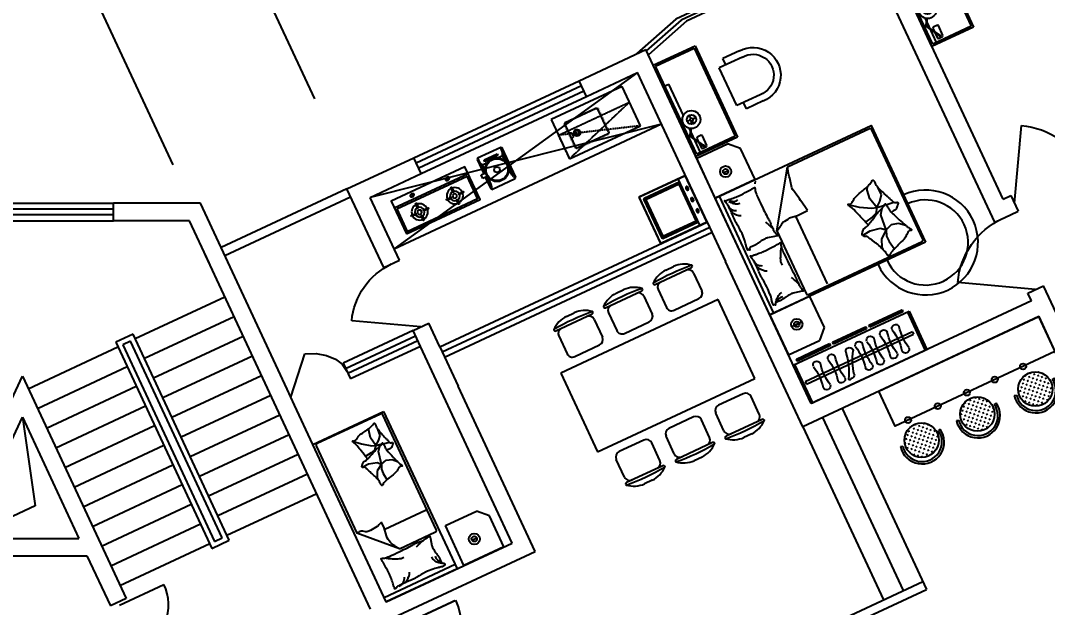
# Model space of a CAD drawing. Header units: millimetres. Extents: x 751 to 49128, y 379 to 40024.
# Drawn here: x 24918 to 36748, y 25339 to 32099 of the extents above; entities that cross this region are included whole.
import ezdxf
from ezdxf.enums import TextEntityAlignment as Align

# ---------------------------------------------------------------- set-up
doc = ezdxf.new("R2010")
doc.units = ezdxf.units.MM
doc.linetypes.add('DASHED', pattern=[0.75, 0.5, -0.25])
doc.linetypes.add('HIDDEN', pattern=[7.5, 5, -2.5])
for name, color, linetype in [('AXIS', 3, 'Continuous'), ('LAYER1', 5, 'Continuous'), ('PUB_TEXT', 7, 'Continuous'), ('PUB_WINDW', 7, 'Continuous'), ('STAIR', 2, 'Continuous'), ('TOTHER', 7, 'Continuous'), ('WALL', 255, 'Continuous'), ('WINDOW', 2, 'Continuous'), ('WINDOW_TEXT', 7, 'Continuous')]:
    doc.layers.add(name, color=color, linetype=linetype)
doc.styles.add('DIM_FONT', font='SIMPLEX', dxfattribs={"width": 0.8})
doc.styles.add('SIMPLEX', font='SIMPLEX.SHX')
doc.styles.get("Standard").update_dxf_attribs({"font": 'arial.ttf'})
doc.dimstyles.new('AXIS', dxfattribs={"dimtxt": 300, "dimasz": 1, "dimexe": 250, "dimexo": 300, "dimgap": 0.09, "dimtad": 1, "dimdec": 0, "dimzin": 0, "dimdsep": 46, "dimtxsty": 'DIM_FONT', "dimblk": '_DIMX', "dimcen": 0.09, "dimse1": 1, "dimse2": 1, "dimclrt": 7, "dimadec": 0, "dimazin": 0, "dimtfac": 1, "dimtdec": 0, "dimtix": 1, "dimtmove": 2, "dimatfit": 3, "dimldrblk": '_DIMX', "dimfxl": 1, "dimtolj": 1, "dimtzin": 0, "dimarcsym": 0})

# ---------------------------------------------------------------- blocks, each defined once
blk = doc.blocks.new('_WBLK')
for p, q in [((-0.5, 0.5), (0.5, 0.5)), ((0.5, 0.1667), (-0.5, 0.1667)), ((0.5, -0.1667), (-0.5, -0.1667)), ((-0.5, -0.5), (0.5, -0.5))]:
    blk.add_line(p, q)
at = {"style": 'SIMPLEX', "flags": 9}
blk.add_attdef('A', text='', height=1, dxfattribs=at).set_placement((0, 1.5), align=Align.MIDDLE)
blk = doc.blocks.new('_DIMX')
at = {"const_width": 50}
blk.add_lwpolyline([(-70, -70), (70, 70)], dxfattribs=at)
blk = doc.blocks.new('*D77')
at = {"color": 0, "linetype": 'ByBlock', "transparency": 16777216}
blk.add_line((25712, 40676), (14566, 35478), dxfattribs=at)
at = {"layer": 'DEFPOINTS', "color": 0, "linetype": 'ByBlock', "transparency": 16777216}
for p in [(26981, 37957), (14565, 35478), (15833, 32759)]:
    blk.add_point(p, dxfattribs=at)
at = {"color": 0, "linetype": 'ByBlock', "transparency": 16777216}
for p, rotation in [((25713, 40676), 24.99999999999999), ((14565, 35478), 205)]:
    blk.add_blockref('_DIMX', p, dxfattribs=dict(at, rotation=rotation))
at = {"color": 7, "linetype": 'ByBlock', "transparency": 16777216, "insert": (20012, 38349), "char_height": 300, "attachment_point": 5, "rotation": 25, "style": 'DIM_FONT'}
blk.add_mtext('\\A1;12300', dxfattribs=at)
blk = doc.blocks.new('*D76')
at = {"color": 0, "linetype": 'ByBlock', "transparency": 16777216}
blk.add_line((16534, 35513), (14904, 34753), dxfattribs=at)
at = {"layer": 'DEFPOINTS', "color": 0, "linetype": 'ByBlock', "transparency": 16777216}
for p in [(14904, 34753), (17465, 33520), (15833, 32759)]:
    blk.add_point(p, dxfattribs=at)
at = {"color": 0, "linetype": 'ByBlock', "transparency": 16777216}
for p, rotation in [((16535, 35513), 24.99999999999999), ((14904, 34753), 205)]:
    blk.add_blockref('_DIMX', p, dxfattribs=dict(at, rotation=rotation))
at = {"color": 7, "linetype": 'ByBlock', "transparency": 16777216, "insert": (15592, 35405), "char_height": 300, "attachment_point": 5, "rotation": 25, "style": 'DIM_FONT'}
blk.add_mtext('\\A1;1800', dxfattribs=at)
blk = doc.blocks.new('*D75')
at = {"color": 0, "linetype": 'ByBlock', "transparency": 16777216}
blk.add_line((19797, 37034), (16536, 35514), dxfattribs=at)
at = {"layer": 'DEFPOINTS', "color": 0, "linetype": 'ByBlock', "transparency": 16777216}
for p in [(16535, 35513), (20727, 35041), (17465, 33520)]:
    blk.add_point(p, dxfattribs=at)
at = {"color": 0, "linetype": 'ByBlock', "transparency": 16777216}
for p, rotation in [((19798, 37035), 24.99999999999999), ((16535, 35513), 205)]:
    blk.add_blockref('_DIMX', p, dxfattribs=dict(at, rotation=rotation))
at = {"color": 7, "linetype": 'ByBlock', "transparency": 16777216, "insert": (18039, 36546), "char_height": 300, "attachment_point": 5, "rotation": 25, "style": 'DIM_FONT'}
blk.add_mtext('\\A1;3600', dxfattribs=at)
blk = doc.blocks.new('A$C14F639B7')
at = {"layer": 'LAYER1', "color": 7}
for p, q in [((0, 0), (0, 1160)), ((0, 1160), (530, 1160)), ((20, 20), (20, 1140)), ((20, 1140), (510, 1140)), ((370, 1108), (361, 1099)), ((361, 1099), (361, 974)), ((423, 1108), (370, 1108)), ((486, 921), (398, 1075)), ((492, 924), (403, 1079)), ((432, 1099), (423, 1108)), ((432, 1028), (432, 1099)), ((461, 1140), (461, 835)), ((510, 1140), (510, 20)), ((530, 1160), (530, 0)), ((361, 974), (370, 965)), ((370, 965), (423, 965)), ((423, 965), (432, 974)), ((432, 974), (432, 1016)), ((446, 845), (486, 915)), ((451, 842), (492, 912)), ((379, 753), (343, 753)), ((396, 771), (396, 806)), ((396, 735), (396, 700)), ((403, 770), (421, 801)), ((408, 767), (426, 798)), ((414, 753), (450, 753)), ((461, 671), (461, 271)), ((510, 271), (461, 271)), ((510, 271), (461, 271)), ((510, 20), (20, 20)), ((530, 0), (0, 0))]:
    blk.add_line(p, q, dxfattribs=at)
for centre, radius in [((396, 1083), 7.43), ((396, 753), 104), ((492, 918), 5.94), ((396, 753), 53.5), ((396, 753), 17.8)]:
    blk.add_circle(centre, radius, dxfattribs=at)
blk = doc.blocks.new('M_B1ZDK')
for points in [[(0.5331, 0.549), (0.3361, 1.3649), (-0.3361, 1.3649), (-0.5418, 0.5128)], [(0.5012, 0.4163), (0.318, 1.1838), (-0.318, 1.1838), (-0.5012, 0.4283)], [(0.5, 0.1667), (0.3, 1.0027), (-0.3, 1.0027), (-0.5, 0.1667)]]:
    blk.add_lwpolyline(points)
blk = doc.blocks.new('M_B15SGY')
at = {"linetype": 'Continuous'}
for p, q in [((-0.5, 0.5), (0.5, 0.5)), ((0.5, 0.1667), (-0.5, 0.1667)), ((0.5, -0.1667), (-0.5, -0.1667))]:
    blk.add_line(p, q, dxfattribs=at)
blk = doc.blocks.new('_DBLK1')
for p, q in [((-0.47, 0), (-0.47, -0.47)), ((0.47, 0), (0.47, -0.47))]:
    blk.add_line(p, q)
for centre, start, end in [((-0.47, 0), 270, 0), ((0.47, 0), 180, 270)]:
    blk.add_arc(centre, 0.47, start, end)
at = {"layer": 'WINDOW_TEXT', "style": 'SIMPLEX', "flags": 9}
blk.add_attdef('A', text='', height=1, dxfattribs=at).set_placement((0, 1.5), align=Align.MIDDLE)
blk = doc.blocks.new('M_C55HKH')
for p, q in [((0, -52), (900, -52)), ((26, -509), (26, -1968)), ((503, -489), (46, -489)), ((503, -489), (872, -858)), ((46, -761), (564, -761)), ((872, -1968), (872, -858)), ((299, -1273), (295, -1270)), ((307, -1352), (299, -1273)), ((146, -1456), (100, -1409)), ((278, -1459), (305, -1407)), ((278, -1459), (357, -1410)), ((305, -1407), (307, -1352)), ((357, -1410), (393, -1337)), ((393, -1337), (392, -1318)), ((211, -1478), (146, -1456)), ((278, -1459), (211, -1478)), ((278, -1459), (251, -1606)), ((317, -1498), (278, -1459)), ((412, -1527), (317, -1498)), ((495, -1523), (412, -1527)), ((163, -1664), (89, -1649)), ((219, -1643), (211, -1652)), ((251, -1606), (219, -1643)), ((249, -1682), (286, -1639)), ((286, -1639), (333, -1628)), ((333, -1628), (405, -1618)), ((154, -1766), (147, -1841)), ((196, -1718), (154, -1766)), ((249, -1682), (175, -1667)), ((249, -1682), (196, -1718)), ((249, -1682), (266, -1787)), ((292, -1700), (249, -1682)), ((391, -1769), (292, -1700)), ((469, -1839), (391, -1769)), ((266, -1787), (243, -1892)), ((46, -1988), (852, -1988))]:
    blk.add_line(p, q)
blk.add_lwpolyline([(0, -2000), (0, 0), (900, 0), (900, -2000)], close=True)
for points in [[(135, -134, -0.263368), (107, -115, -0.494818), (116, -96, -0.049225), (134, -94, -0.036831), (158, -96, -0.031893), (196, -104, 0.035782), (230, -111, 0.032941), (319, -117, 0.026564), (430, -111, 0.017905), (468, -106, -0.033397), (488, -104, -0.03204), (525, -104, 0.018442), (590, -107, 0.010837), (654, -107, 0.014624), (702, -104, 0.111249), (725, -96, -0.153708), (742, -92, -0.076444), (749, -94, -0.215512), (751, -96, -0.585858), (748, -99, 0.363489), (744, -102, 0.191716), (743, -113, -0.129675), (745, -130, -0.01735), (742, -147, 0.019326), (740, -162, 0.018818), (733, -230, 0.021828), (732, -289, 0.006204), (734, -323, 0.001963), (740, -430, 0.028341), (744, -466, -0.117014), (744, -475, -0.36606), (742, -476, -0.03973), (728, -473, -0.048309), (715, -468, 0.062981), (704, -464, 0.04058), (681, -461, 0.014345), (614, -458, 0.005484), (488, -459, 0.007153), (392, -462, 0.008762), (350, -465, -0.008153), (304, -468, -0.06251), (247, -463, 0.078669), (201, -461, 0.047825), (179, -466, -0.034494), (148, -473, -0.023571), (123, -476, -0.510228), (122, -475), (129, -445), (150, -363, 0.073041), (152, -343, 0.023305), (146, -282, 0.018299), (142, -259, -0.01097), (135, -221, -0.042281), (132, -187, -0.027201), (135, -133)], [(609, -107, 0.027842), (585, -118, 0.048685), (573, -126, 0.023666), (545, -150, 0.031223), (526, -171, 0.046801), (521, -179, 0.023191), (513, -196)], [(691, -102, 0.088153), (656, -105, 0.088153), (625, -120, 0.077547), (604, -142, 0.077547), (590, -169)], [(133, -150, -0.05369), (148, -163, -0.070312), (156, -175, -0.015448), (159, -183, -0.013244), (163, -194, -0.082127), (166, -212, -0.064164), (163, -235)], [(135, -134, -0.077379), (170, -159, -0.077379), (195, -194, -0.047525), (205, -218, -0.047525), (210, -244)], [(225, -460, 0.009729), (253, -451, 0.009729), (280, -441, 0.007971), (301, -432, 0.007971), (323, -423)], [(695, -462, 0.016108), (656, -436, 0.024599), (629, -421, 0.009477), (580, -397, 0.015937), (550, -385, 0.072521), (534, -381, 0.033339), (498, -381)], [(503, -489, -0.085272), (566, -599, -0.124044), (575, -686), (562, -782), (563, -854)], [(563, -854, -0.027362), (602, -838, -0.040834), (629, -830, -0.038441), (717, -821, -0.076528), (761, -826, -0.103649), (788, -840, 0.093398), (818, -857, 0.072727), (841, -861, 0.052315), (872, -858)], [(400, -1581, 0.025626), (402, -1591, 0.0108), (426, -1697, 0.00456), (445, -1769, 0.01125), (454, -1797, 0.069394), (462, -1813, -0.079756), (468, -1827, -0.106399), (469, -1839, -0.328642), (466, -1842, -0.299547), (461, -1840, 0.189917), (454, -1835, 0.033518), (446, -1833, 0.075627), (442, -1833, 0.053489), (436, -1835, 0.017838), (418, -1843, 0.038394), (397, -1855, -0.059529), (384, -1862, -0.035943), (362, -1869, -0.011245), (291, -1884, -0.006203), (259, -1889, 0.010783), (241, -1893, 0.019485), (230, -1895, 0.005062), (188, -1908, 0.101392), (167, -1919, -0.223768), (156, -1922, -0.25558), (153, -1920, -0.081563), (150, -1907, -0.071805), (151, -1893, 0.069985), (152, -1879, 0.03546), (145, -1831, 0.029432), (130, -1774, 0.001554), (121, -1746, -0.00152), (112, -1718, -0.004735), (102, -1689, 0.00382), (91, -1653, 0.296001), (66, -1634, -0.649774), (61, -1616, -0.02319), (65, -1613, 0.0288), (68, -1610, 0.005727), (73, -1605, -0.004358), (80, -1599, -0.027528), (94, -1586, -0.046214), (104, -1580, -0.194121), (117, -1579, 0.133719), (137, -1580, 0.005779), (155, -1575, 0.008882)]]:
    blk.add_lwpolyline(points, format="xyb")
blk.add_lwpolyline([(345, -1251, 0.101392), (366, -1238, -0.223768), (377, -1234, -0.25558), (380, -1236, -0.081563), (384, -1249, -0.071805), (384, -1263, 0.069985), (384, -1277, 0.03546), (394, -1324, 0.029432), (414, -1380, 0.001554), (425, -1407, -0.00152), (437, -1434, -0.004735), (448, -1462, 0.00382), (462, -1497, 0.296001), (488, -1515, -0.649774), (495, -1532, -0.02319), (491, -1536, 0.0288), (488, -1539, 0.005727), (484, -1544, -0.004358), (478, -1551, -0.027528), (464, -1564, -0.046214), (455, -1571, -0.194121), (442, -1573, 0.133719), (422, -1574, 0.011505), (387, -1586, 0.008882), (343, -1604, 0.012426), (286, -1629, -0.033612), (264, -1637), (218, -1652), (182, -1663, 0.224341), (170, -1674, -0.722772), (163, -1673, -0.103513), (163, -1670, 0.053465), (163, -1664, 0.030109), (161, -1646, -0.031436), (159, -1628, -0.05324), (160, -1616, 0.05518), (161, -1604, 0.056271), (157, -1583, 0.0108), (124, -1480, 0.00456), (100, -1409, 0.01125), (89, -1381, 0.069394), (80, -1366, -0.079756), (73, -1353, -0.106399), (71, -1341, -0.328642), (74, -1338, -0.299547), (79, -1340, 0.189917), (86, -1344, 0.033518), (94, -1345, 0.075627), (98, -1345, 0.053489), (104, -1343, 0.017838), (122, -1333, 0.038394), (141, -1319, -0.059529), (154, -1311, -0.035943), (175, -1303, -0.011245), (245, -1283, -0.006203), (276, -1275, 0.010783), (295, -1270, 0.019485), (305, -1266, 0.005062)], format="xyb", close=True)
for centre, start, end in [((46, -509), 90, 180), ((46, -741), 180, 270), ((46, -1968), 180, 270), ((852, -1968), 270, 0)]:
    blk.add_arc(centre, 20, start, end)
at = {"style": 'DIM_FONT', "width": 0.8, "flags": 9}
for tag in ['XSIZE', 'YSIZE']:
    blk.add_attdef(tag, (0, 0), '', height=0.5, dxfattribs=at)
blk = doc.blocks.new('M_A17ORW')
at = {"const_width": 0.02}
for points in [[(-0.481, -0.0014), (-0.481, -0.3084)], [(0.481, 0.0014), (0.481, -0.6906)]]:
    blk.add_lwpolyline(points, dxfattribs=at)
for centre, radius, start, end in [((-0.5008, -0.0026), 0.3067, 274.24917, 0.21013), ((0.5046, 0.0019), 0.6987, 180.27623, 268.06031)]:
    blk.add_arc(centre, radius, start, end)
blk = doc.blocks.new('M_B8IMA')
for p, q in [((0.2774, 1.9293), (0.202, 1.6557)), ((0.5, 0), (0.2774, 1.9293)), ((0.202, 1.6557), (0.1396, 1.3096)), ((0.1396, 1.3096), (0.093, 0.9062)), ((0.093, 0.9062), (0.0642, 0.4632)), ((-0.5, 0.5), (0.0562, 0.5)), ((0.0642, 0.4632), (0.0545, 0)), ((0.0562, 0.5), (0.0562, -0.5)), ((-0.5, 0.15), (0.0562, 0.15)), ((-0.5, -0.15), (0.0562, -0.15)), ((-0.5, -0.5), (0.0562, -0.5))]:
    blk.add_line(p, q)
blk = doc.blocks.new('_DBLK')
blk.add_line((-0.5, 0), (0, -0.866))
blk.add_arc((-0.5, 0), 1, 300, 0)
at = {"style": 'SIMPLEX', "flags": 9}
blk.add_attdef('A', text='', height=1, dxfattribs=at).set_placement((0, 1.5), align=Align.MIDDLE)
blk = doc.blocks.new('M_C42MSU')
for p, q in [((-900, 0), (-900, -700)), ((-900, 0), (0, 0)), ((0, 0), (0, -900)), ((-900, -700), (-700, -900)), ((0, -900), (-700, -900))]:
    blk.add_line(p, q)
at = {"width": 0.8, "flags": 9}
for tag in ['XSIZE', 'YSIZE']:
    blk.add_attdef(tag, (0, 0), '', height=0.5, dxfattribs=at)
blk = doc.blocks.new('P11KIT03')
at = {"color": 0, "linetype": 'ByBlock'}
for p, q in [((6.3, 184.2), (0, 177.8)), ((0, 177.8), (0, 6.3)), ((0, 177.8), (15.9, 171.4)), ((92.1, 184.2), (6.3, 184.2)), ((12.7, 181), (6.3, 184.2)), ((34.9, 174.6), (12.7, 181)), ((15.9, 171.4), (31.8, 168.3)), ((31.8, 168.3), (79.2, 167.2)), ((92.1, 173.3), (34.9, 174.6)), ((92.1, 203.2), (117.5, 203.2)), ((92.1, 170.4), (92.1, 203.2)), ((117.5, 203.2), (117.5, 170.4)), ((222.2, 184.2), (117.5, 184.2)), ((171.4, 171.4), (117.5, 172.7)), ((133.7, 166), (174.6, 165.1)), ((190.5, 181), (171.4, 171.4)), ((174.6, 165.1), (193.7, 174.6)), ((174.6, 165.1), (174.6, 129.8)), ((187.3, 47.6), (187.3, 142.9)), ((187.3, 142.9), (200, 142.9)), ((212.7, 181), (190.5, 181)), ((193.7, 174.6), (212.7, 174.6)), ((200, 142.9), (200, 47.6)), ((222.2, 184.2), (212.7, 181)), ((212.7, 174.6), (228.6, 177.8)), ((228.6, 177.8), (222.2, 184.2)), ((228.6, 6.3), (228.6, 177.8)), ((200, 133.3), (187.3, 133.3)), ((200, 123.8), (187.3, 123.8)), ((200, 114.3), (187.3, 114.3)), ((200, 104.8), (187.3, 104.8)), ((200, 95.2), (187.3, 95.2)), ((200, 85.7), (187.3, 85.7)), ((200, 76.2), (187.3, 76.2)), ((15.9, 12.7), (0, 6.3)), ((0, 6.3), (6.3, 0)), ((12.7, 3.2), (6.3, 0)), ((6.3, 0), (222.2, 0)), ((34.9, 9.5), (12.7, 3.2)), ((15.9, 12.7), (31.8, 15.9)), ((31.8, 15.9), (79.2, 16.9)), ((171.4, 12.7), (34.9, 9.5)), ((133.7, 18.1), (174.6, 19.1)), ((190.5, 3.2), (171.4, 12.7)), ((174.6, 54.4), (174.6, 19.1)), ((174.6, 19.1), (193.7, 9.5)), ((200, 66.7), (187.3, 66.7)), ((200, 57.1), (187.3, 57.1)), ((200, 47.6), (187.3, 47.6)), ((212.7, 3.2), (190.5, 3.2)), ((193.7, 9.5), (212.7, 9.5)), ((212.7, 9.5), (228.6, 6.3)), ((222.2, 0), (212.7, 3.2)), ((222.2, 0), (228.6, 6.3)), ((228.6, 6.3), (222.2, 0))]:
    blk.add_line(p, q, dxfattribs=at)
for radius in [79.4, 73, 19.1]:
    blk.add_circle((104.8, 92.1), radius, dxfattribs=at)
blk = doc.blocks.new('A$C71F0533B')
at = {"layer": 'LAYER1', "color": 7}
for p, q in [((0, 84), (938, 84)), ((22, 106), (916, 106))]:
    blk.add_line(p, q, dxfattribs=at)
for points in [[(0, 414), (938, 414), (938, 0), (0, 0)], [(255, 357), (243, 357), (243, 299), (255, 299)], [(701, 359), (689, 359), (689, 302), (701, 302)], [(139, 259), (139, 247), (197, 247), (197, 259)], [(296, 259), (296, 247), (353, 247), (353, 259)], [(585, 261), (585, 249), (643, 249), (643, 261)], [(742, 261), (742, 249), (799, 249), (799, 261)], [(255, 200), (243, 200), (243, 143), (255, 143)], [(701, 203), (689, 203), (689, 145), (701, 145)]]:
    blk.add_lwpolyline(points, close=True, dxfattribs=at)
blk.add_lwpolyline([(22, 106), (22, 392), (916, 392), (916, 106)], dxfattribs=at)
for centre, radius in [((246, 250), 93.9), ((245, 252), 56.3), ((244, 252), 25.1), ((692, 252), 93.9), ((691, 254), 56.3), ((690, 254), 25.1)]:
    blk.add_circle(centre, radius, dxfattribs=at)
for centre, major_axis, ratio in [((249, 39), (24.8, 0), 0.66436), ((250, 39), (0, -16.2), 0.383834), ((697, 39), (24.8, 0), 0.66436), ((697, 39), (0, -16.2), 0.383834)]:
    blk.add_ellipse(centre, major_axis=major_axis, ratio=ratio, dxfattribs=at)
blk = doc.blocks.new('M_E15')
for p, q in [((-332, -380), (-332, -91)), ((-317, -76), (74, -76)), ((88, -91), (88, -380)), ((-303, -211), (-332, -197)), ((-303, -260), (-303, -211)), ((-332, -273), (-303, -260)), ((74, -395), (-317, -395))]:
    blk.add_line(p, q)
for points, const_width in [([(-325, -60), (-347, -83)], 2.38), ([(-347, -387), (-347, -83)], 2.5), ([(-325, -60), (81, -60)], 2.25), ([(103, -83), (81, -60)], 2.38), ([(103, -83), (103, -387)], 2.5), ([(-347, -387), (-325, -410)], 2.38), ([(81, -410), (-325, -410)], 2.25), ([(81, -410), (103, -387)], 2.38)]:
    blk.add_lwpolyline(points, dxfattribs=dict(const_width=const_width))
for points in [[(-317, -76), (-322, -76), (-327, -79), (-330, -83), (-332, -88), (-332, -91)], [(88, -91), (87, -86), (85, -81), (81, -78), (76, -76), (74, -76)], [(-281, -235), (-278, -248), (-272, -260), (-262, -268), (-250, -273), (-237, -273), (-225, -268), (-215, -260), (-209, -248), (-207, -235), (-209, -222), (-215, -211), (-225, -202), (-237, -198), (-250, -198), (-262, -202), (-272, -211), (-278, -222), (-281, -235)], [(-268, -235), (-266, -244), (-262, -251), (-256, -257), (-248, -260), (-239, -260), (-232, -257), (-225, -251), (-221, -244), (-220, -235), (-221, -227), (-225, -219), (-232, -214), (-239, -211), (-248, -211), (-256, -214), (-262, -219), (-266, -227), (-268, -235)], [(-332, -380), (-331, -385), (-329, -390), (-325, -393), (-320, -395), (-317, -395)], [(74, -395), (79, -394), (83, -392), (86, -387), (88, -383), (88, -380)]]:
    blk.add_lwpolyline(points)
at = {"layer": 'TOTHER', "linetype": 'Continuous'}
for p, q in [((-450, -500), (-450, 0)), ((-450, 0), (450, 0)), ((450, 0), (450, -500)), ((450, -500), (-450, -500))]:
    blk.add_line(p, q, dxfattribs=at)
at = {"layer": 'TOTHER', "linetype": 'HIDDEN'}
blk.add_line((-450, 0), (-450, -300), dxfattribs=at)
at = {"layer": 'TOTHER', "linetype": 'DASHED'}
for p, q in [((450, -300), (-450, 0)), ((450, 0), (-450, -300)), ((-450, -300), (450, -300))]:
    blk.add_line(p, q, dxfattribs=at)
at = {"width": 0.8, "flags": 9}
for tag in ['XSIZE', 'YSIZE']:
    blk.add_attdef(tag, (0, 0), '', height=0.5, dxfattribs=at)
blk = doc.blocks.new('A$C2C8103B7')
at = {"layer": 'LAYER1'}
h = blk.add_hatch(dxfattribs=at)
h.set_pattern_fill('CROSS', scale=100, style=0)
h.set_pattern_definition([(0, (3258107.49, -723202.217), (25, 25), [12.5, -37.5]), (90, (3258113.74, -723208.467), (-25, 25), [12.5, -37.5])])
h.paths.add_polyline_path([(39.3, 150, 1), (339.3, 150, 1)])
at = {"layer": 'LAYER1', "color": 7}
for p, q in [((0, 137.7), (19.8, 140.5)), ((378.5, 117.1), (359.1, 122.1))]:
    blk.add_line(p, q, dxfattribs=at)
blk.add_circle((189.3, 150), 150, dxfattribs=at)
for radius in [193.2, 173.2]:
    blk.add_arc((191.3, 165), radius, 345.65283, 188.13031, dxfattribs=at)
blk = doc.blocks.new('A$C22197EB5')
for p, q in [((206, 2318), (268, 2318)), ((52, 606), (52, 2091)), ((484, 1451), (907, 2063)), ((1948, 2063), (907, 2063)), ((1968, 652), (1968, 2043)), ((484, 1451), (484, 652)), ((754, 652), (754, 1512)), ((1610, 1333), (1624, 1435)), ((1624, 1435), (1644, 1470)), ((1355, 1376), (1458, 1298)), ((1641, 1206), (1610, 1333)), ((1704, 1255), (1751, 1319)), ((1751, 1319), (1751, 1411)), ((1458, 1298), (1587, 1223)), ((1587, 1223), (1641, 1206)), ((1641, 1206), (1600, 1149)), ((1641, 1206), (1704, 1255)), ((1641, 1206), (1735, 1194)), ((1749, 1192), (1843, 1180)), ((1544, 1129), (1456, 1110)), ((1600, 1149), (1544, 1129)), ((1629, 927), (1647, 1111)), ((1647, 1111), (1683, 1161)), ((1683, 1161), (1692, 1172)), ((1355, 983), (1457, 997)), ((1457, 997), (1578, 972)), ((1578, 972), (1629, 927)), ((1629, 927), (1710, 958)), ((1710, 958), (1792, 937)), ((1537, 859), (1499, 765)), ((1629, 927), (1537, 859)), ((1629, 927), (1601, 861)), ((1601, 861), (1605, 793)), ((1792, 937), (1854, 884)), ((1499, 765), (1503, 742)), ((1605, 793), (1622, 696)), ((503, 632), (1948, 632)), ((1622, 696), (1628, 692)), ((187, 380), (286, 380)), ((206, 377), (268, 377))]:
    blk.add_line(p, q)
blk.add_lwpolyline([(1980, 606), (0, 606), (0, 2091), (1980, 2091)], close=True)
for points in [[(126, 1408, 0.263368), (107, 1381, 0.494818), (88, 1390, 0.049225), (87, 1407, 0.036831), (88, 1431, 0.031893), (96, 1468, -0.035782), (103, 1502, -0.032941), (109, 1591, -0.026564), (103, 1701, -0.017905), (98, 1738, 0.033397), (96, 1758, 0.03204), (97, 1795, -0.018442), (100, 1858, -0.010837), (99, 1922, -0.014624), (96, 1970, -0.111249), (89, 1992, 0.153708), (85, 2009, 0.076444), (86, 2016, 0.215512), (88, 2018, 0.585858), (91, 2015, -0.363489), (94, 2011, -0.191716), (105, 2011, 0.129675), (122, 2013, 0.01735), (138, 2010, -0.019326), (153, 2007, -0.018818), (221, 2000, -0.021828), (280, 2000, -0.006204), (313, 2001, -0.001963), (419, 2007, -0.028341), (455, 2011, 0.117014), (464, 2011, 0.36606), (465, 2009, 0.03973), (462, 1996, 0.048309), (456, 1982, -0.062981), (453, 1972, -0.04058), (449, 1948, -0.014345), (447, 1882, -0.005484), (448, 1758, -0.007153), (451, 1663, -0.008762), (453, 1621, 0.008153), (456, 1576, 0.06251), (452, 1519, -0.078669), (450, 1474, -0.047825), (455, 1452, 0.034494), (462, 1421, 0.023571), (465, 1396, 0.510228), (464, 1395), (434, 1403), (352, 1423, -0.073041), (333, 1425, -0.023305), (272, 1420, -0.018299), (250, 1415, 0.01097), (212, 1408, 0.042281), (178, 1405, 0.027201), (125, 1408)], [(903, 1511, -0.007867), (885, 1628, -0.009508), (867, 1723, -0.006616), (853, 1788, 0.023828), (850, 1806, 0.080713), (850, 1824, 0.009591), (882, 1975, 0.013133), (890, 2008, 0.007859), (907, 2063)], [(94, 1959, -0.088153), (97, 1924, -0.088153), (113, 1894, -0.077547), (134, 1872, -0.077547), (161, 1858)], [(126, 1991, -0.077379), (151, 1957, -0.077379), (185, 1932, -0.047525), (209, 1922, -0.047525), (235, 1917)], [(141, 1993, -0.05369), (154, 1979, -0.070312), (166, 1971, -0.015448), (175, 1967, -0.013244), (185, 1963, -0.082127), (203, 1960, -0.064164), (226, 1963)], [(100, 1877, -0.027842), (110, 1854, -0.048685), (118, 1842, -0.023666), (142, 1814, -0.031223), (163, 1795, -0.046801), (170, 1790, -0.023191), (187, 1782)], [(449, 1498, -0.009729), (440, 1525, -0.009729), (430, 1552, -0.007971), (421, 1573, -0.007971), (412, 1594)], [(484, 1451, 0.085272), (593, 1514, 0.124044), (679, 1523), (774, 1509), (903, 1511)], [(1466, 1066, 0.025626), (1463, 1077, 0.0108), (1422, 1205, 0.00456), (1391, 1292, 0.01125), (1377, 1326, 0.069394), (1366, 1345, -0.079756), (1357, 1361, -0.106399), (1355, 1376, -0.328642), (1358, 1380, -0.299547), (1365, 1378, 0.189917), (1373, 1372, 0.033518), (1383, 1371, 0.075627), (1388, 1372, 0.053489), (1396, 1374, 0.017838), (1417, 1386, 0.038394), (1442, 1403, -0.059529), (1457, 1414, -0.035943), (1483, 1424, -0.011245), (1569, 1450, -0.006203), (1608, 1460, 0.010783), (1631, 1466, 0.019485), (1644, 1470, 0.005062), (1693, 1490, 0.101392), (1718, 1506, -0.223768), (1732, 1511, -0.25558), (1736, 1508, -0.081563), (1741, 1492, -0.071805), (1741, 1476, 0.069985), (1742, 1458, 0.03546), (1754, 1399, 0.029432), (1779, 1331, 0.001554), (1793, 1298, -0.00152), (1808, 1264, -0.004735), (1822, 1229, 0.00382), (1840, 1186, 0.296001), (1872, 1164, -0.649774), (1881, 1143, -0.02319), (1876, 1139, 0.0288), (1873, 1135, 0.005727), (1867, 1128, -0.004358), (1859, 1120, -0.027528), (1843, 1103, -0.046214), (1831, 1095, -0.194121), (1815, 1092, 0.133719), (1791, 1091, 0.005779), (1769, 1083, 0.008882)], [(126, 706, 0.263368), (107, 679, 0.494818), (88, 688, 0.049225), (87, 705, 0.036831), (88, 729, 0.031893), (96, 766, -0.035782), (103, 800, -0.032941), (109, 888, -0.026564), (103, 999, -0.017905), (98, 1036, 0.033397), (96, 1056, 0.03204), (97, 1092, -0.018442), (100, 1156, -0.010837), (99, 1220, -0.014624), (96, 1268, -0.111249), (89, 1290, 0.153708), (85, 1307, 0.076444), (86, 1314, 0.215512), (88, 1316, 0.585858), (91, 1313, -0.363489), (94, 1309, -0.191716), (105, 1308, 0.129675), (122, 1310, 0.01735), (138, 1307, -0.019326), (153, 1305, -0.018818), (221, 1298, -0.021828), (280, 1297, -0.006204), (313, 1299, -0.001963), (419, 1305, -0.028341), (455, 1309, 0.117014), (464, 1309, 0.36606), (465, 1307, 0.03973), (462, 1294, 0.048309), (456, 1280, -0.062981), (453, 1270, -0.04058), (449, 1246, -0.014345), (447, 1180, -0.005484), (448, 1056, -0.007153), (451, 961, -0.008762), (453, 919, 0.008153), (456, 874, 0.06251), (452, 817, -0.078669), (450, 772, -0.047825), (455, 750, 0.034494), (462, 719, 0.023571), (465, 694, 0.510228), (464, 693), (434, 701), (352, 721, -0.073041), (333, 723, -0.023305), (272, 717, -0.018299), (250, 713, 0.01097), (212, 706, 0.042281), (178, 703, 0.027201), (125, 706)], [(94, 1256, -0.088153), (97, 1222, -0.088153), (113, 1191, -0.077547), (134, 1170, -0.077547), (161, 1156)], [(451, 1260, -0.016108), (425, 1222, -0.024599), (410, 1195, -0.009477), (387, 1147, -0.015937), (374, 1117, -0.072521), (371, 1101, -0.033339), (371, 1065)], [(100, 1175, -0.027842), (110, 1152, -0.048685), (118, 1139, -0.023666), (142, 1112, -0.031223), (163, 1093, -0.046801), (170, 1088, -0.023191), (187, 1080)], [(449, 796, -0.009729), (440, 823, -0.009729), (430, 849, -0.007971), (421, 871, -0.007971), (412, 892)], [(126, 706, 0.077379), (151, 740, 0.077379), (185, 766, 0.047525), (209, 776, 0.047525), (235, 781)], [(141, 705, 0.05369), (154, 719, 0.070312), (166, 727, 0.015448), (175, 730, 0.013244), (185, 734, 0.082127), (203, 737, 0.064164), (226, 734)]]:
    blk.add_lwpolyline(points, format="xyb")
blk.add_lwpolyline([(1567, 664, -0.101392), (1544, 645, 0.223768), (1531, 640, 0.25558), (1526, 642, 0.081563), (1520, 657, 0.071805), (1518, 674, -0.069985), (1517, 692, -0.03546), (1500, 749, -0.029432), (1470, 816, -0.001554), (1453, 847, 0.00152), (1436, 880, 0.004735), (1419, 914, -0.00382), (1398, 955, -0.296001), (1364, 975, 0.649774), (1354, 995, 0.02319), (1358, 1000, -0.0288), (1361, 1004, -0.005727), (1367, 1011, 0.004358), (1373, 1020, 0.027528), (1389, 1038, 0.046214), (1399, 1047, 0.194121), (1416, 1051, -0.133719), (1439, 1054, -0.011505), (1481, 1073, -0.008882), (1535, 1099, -0.012426), (1602, 1136, 0.033612), (1628, 1148), (1684, 1171), (1727, 1188, -0.224341), (1740, 1203, 0.722772), (1748, 1203, 0.103513), (1749, 1199, -0.053465), (1749, 1192, -0.030109), (1754, 1169, 0.031436), (1758, 1147, 0.05324), (1759, 1132, -0.05518), (1759, 1118, -0.056271), (1766, 1093, -0.0108), (1816, 968, -0.00456), (1854, 884, -0.01125), (1870, 851, -0.069394), (1883, 833, 0.079756), (1893, 817, 0.106399), (1896, 803, 0.328642), (1893, 799, 0.299547), (1887, 801, -0.189917), (1878, 805, -0.033518), (1867, 806, -0.075627), (1863, 805, -0.053489), (1855, 802, -0.017838), (1835, 788, -0.038394), (1812, 769, 0.059529), (1797, 758, 0.035943), (1772, 745, 0.011245), (1688, 713, 0.006203), (1650, 700, -0.010783), (1628, 692, -0.019485), (1615, 687, -0.005062)], format="xyb", close=True)
for centre, radius in [((237, 2318), 64.1), ((237, 2318), 64.1), ((237, 2318), 30.8), ((237, 377), 64.1), ((237, 377), 64.1), ((237, 377), 30.8)]:
    blk.add_circle(centre, radius)
for centre, radius, start, end in [((503, 2046), 19.8, 90, 180), ((1948, 2043), 19.8, 0, 90), ((1980, 604), 604, 180, 90), ((1980, 604), 490, 180, 90), ((503, 652), 19.8, 180, 270), ((1948, 652), 19.8, 270, 0)]:
    blk.add_arc(centre, radius, start, end)
at = {"extrusion": (0, 0, -1), "xscale": -0.5626368000000003, "yscale": 0.5626368000000003, "zscale": -0.5626368000000003, "rotation": 180}
blk.add_blockref('M_C42MSU', (0, 2091), dxfattribs=at)
at = {"extrusion": (0, 0, -1), "xscale": 0.5626368000000003, "yscale": 0.5626368000000003, "zscale": -0.5626368000000003}
blk.add_blockref('M_C42MSU', (0, 604), dxfattribs=at)
blk = doc.blocks.new('A$C3084621F')
at = {"color": 7}
for p, q in [((553, 1637), (12, 1637)), ((553, 1613), (12, 1613)), ((553, 0), (553, 1637)), ((264, 51), (264, 1565)), ((298, 1565), (264, 1565)), ((298, 1565), (298, 51)), ((608, 1563), (580, 1563)), ((580, 1563), (580, 1095)), ((580, 1562), (580, 1094)), ((608, 1559), (580, 1559)), ((608, 1095), (608, 1563)), ((608, 1094), (608, 1562)), ((84, 1390), (84, 1387)), ((84, 1223), (84, 1220)), ((580, 1097), (608, 1097)), ((580, 1094), (608, 1094)), ((84, 1034), (84, 1031)), ((580, 1049), (580, 581)), ((608, 1049), (580, 1049)), ((580, 1048), (580, 580)), ((608, 1046), (580, 1046)), ((608, 581), (608, 1049)), ((608, 580), (608, 1048)), ((84, 871), (84, 874)), ((455, 746), (456, 744)), ((89, 596), (88, 599)), ((580, 583), (608, 583)), ((580, 580), (608, 580)), ((608, 539), (580, 539)), ((580, 539), (580, 71)), ((580, 538), (580, 70)), ((608, 536), (580, 536)), ((608, 71), (608, 539)), ((608, 70), (608, 538)), ((84, 486), (84, 483)), ((84, 278), (84, 275)), ((12, 24), (553, 24)), ((12, 0), (553, 0)), ((298, 51), (264, 51)), ((580, 73), (608, 73)), ((580, 70), (608, 70))]:
    blk.add_line(p, q, dxfattribs=at)
at = {"color": 7, "const_width": 24}
blk.add_lwpolyline([(12, 0), (12, 1637)], dxfattribs=at)
at = {"color": 7}
for centre, radius, start, end in [((132, 1390), 48, 90, 180), ((132, 1387), 48, 180, 270), ((280, 2081), 660, 257.036, 282.964), ((280, 696), 660, 77.036, 102.964), ((429, 1390), 48, 360, 90), ((429, 1387), 48, 270, 0), ((132, 1223), 48, 90, 180), ((132, 1220), 48, 180, 270), ((280, 1914), 660, 257.036, 282.964), ((280, 528), 660, 77.036, 102.964), ((429, 1223), 48, 360, 90), ((429, 1220), 48, 270, 0), ((132, 1034), 48, 90, 180), ((280, 1726), 660, 257.036, 282.964), ((429, 1034), 48, 360, 90), ((132, 1031), 48, 180, 270), ((132, 874), 48, 90, 180), ((280, 340), 660, 77.036, 102.964), ((280, 1565), 660, 257.036, 282.964), ((429, 1031), 48, 270, 0), ((429, 874), 48, 0, 90), ((132, 871), 48, 180, 270), ((280, 180), 660, 77.036, 102.964), ((429, 871), 48, 270, 0), ((133, 615), 48, 109.6204, 199.6204), ((559, -247), 939, 98.1153, 119.8428), ((3, 1324), 674, 279.7856, 305.4462), ((410, 730), 48, 19.6204, 109.6204), ((411, 728), 48, 289.6204, 19.6204), ((91, 582), 14.6, 98.0126, 273.5166), ((132, 486), 48, 90, 180), ((280, 1178), 660, 257.036, 282.964), ((429, 486), 48, 360, 90), ((132, 483), 48, 180, 270), ((280, -208), 660, 77.036, 102.964), ((429, 483), 48, 270, 0), ((132, 278), 48, 90, 180), ((132, 275), 48, 180, 270), ((280, 969), 660, 257.036, 282.964), ((429, 278), 48, 360, 90), ((429, 275), 48, 270, 0), ((280, -417), 660, 77.036, 102.964)]:
    blk.add_arc(centre, radius, start, end, dxfattribs=at)
blk = doc.blocks.new('M_C3')
for p, q in [((-319, 296), (-319, 84)), ((-239, 296), (-239, 0)), ((239, 296), (239, 0)), ((319, 296), (319, 84)), ((-319, 84), (-239, 84)), ((-239, 0), (239, 0)), ((239, 84), (319, 84))]:
    blk.add_line(p, q)
for radius, start, end in [(320, 356.4494, 183.5506), (240, 355.2636, 184.7364)]:
    blk.add_arc((0, 316), radius, start, end)
at = {"width": 0.8, "flags": 9}
for tag in ['YSIZE', 'XSIZE', 'XSIZE', 'YSIZE']:
    blk.add_attdef(tag, (0, 0), '', height=0.5, dxfattribs=at)
blk = doc.blocks.new('1T4F79')
for p, q in [((-8621.2, 7977.1), (-10071.3, 7300.9)), ((-10029, 7210.2), (-8578.9, 7886.4)), ((-5070.1, 6876.2), (-4653.2, 7070.6)), ((-4948.8, 7043.1), (-4859, 7085)), ((-4629.2, 7007.3), (-4534.1, 6803.4)), ((-5642.3, 6609.4), (-5225.4, 6803.8)), ((-5521, 6776.3), (-5431.2, 6818.2)), ((-5037, 6817.2), (-4942, 6613.2)), ((-4345.6, 6702), (-6158.2, 5856.7)), ((-5201.4, 6740.5), (-5106.3, 6536.6)), ((-4852.3, 6580.6), (-4566.8, 6713.7)), ((-3923, 5795.7), (-4345.6, 6702)), ((-6214.5, 6342.6), (-5797.6, 6537)), ((-6093.3, 6509.5), (-6003.4, 6551.4)), ((-5609.3, 6550.3), (-5514.2, 6346.4)), ((-5773.6, 6473.7), (-5678.5, 6269.8)), ((-5424.5, 6313.8), (-5139, 6446.9)), ((-6181.5, 6283.5), (-6086.4, 6079.6)), ((-5996.7, 6046.9), (-5711.2, 6180.1)), ((-6158.2, 5856.7), (-5735.6, 4950.4)), ((-5735.6, 4950.4), (-3923, 5795.7)), ((-4056.2, 5618.7), (-4341.6, 5485.6)), ((-3871.4, 5382.1), (-3966.5, 5586)), ((-2919, 5450.1), (-1947, 3365.6)), ((-12360.1, 5347.2), (-12213.4, 4326.8)), ((-4628.4, 5351.9), (-4913.8, 5218.7)), ((-4279.2, 5192), (-4374.3, 5395.9)), ((-3145.6, 5344.5), (-2215.9, 3350.6)), ((-4443.6, 5115.3), (-4538.7, 5319.2)), ((-3838.3, 5323.1), (-4255.2, 5128.7)), ((-3372.2, 5238.8), (-2442.4, 3245)), ((-4851.4, 4925.1), (-4946.5, 5129)), ((-3959.6, 5156.2), (-4049.4, 5114.3)), ((-5200.6, 5085), (-5486.1, 4951.9)), ((-5015.8, 4848.5), (-5110.9, 5052.4)), ((-4410.5, 5056.2), (-4827.4, 4861.8)), ((-5423.6, 4658.3), (-5518.7, 4862.2)), ((-4531.8, 4889.4), (-4621.6, 4847.5)), ((-4982.7, 4789.4), (-5399.6, 4595)), ((-5104, 4622.5), (-5193.8, 4580.6)), ((-12213.4, 4326.8), (-13010.8, 3951.8)), ((-7182.9, 3932.6), (-7127.1, 3958.7)), ((-3620.6, 2695.6), (-1989.3, 3456.3)), ((-3578.4, 2604.9), (-1947, 3365.6))]:
    blk.add_line(p, q)
blk.add_lwpolyline([(-465.8, 6104.7), (-2308, 5245.6), (-2495.5, 5647.6), (-653.3, 6506.7)], close=True)
for centre, radius in [((-834, 5933), 34.5), ((-1159.8, 5781.1), 34.5), ((-1480.4, 5631.6), 34.5), ((-1816.7, 5474.7), 34.5), ((-2158.3, 5315.4), 34.5), ((-7155, 3945.6), 64.1), ((-7155, 3945.6), 64.1), ((-7155, 3945.6), 30.8)]:
    blk.add_circle(centre, radius)
for centre, radius, start, end in [((-3730, 4546.5), 2712.7, 109.8023, 120.1977), ((-4734.5, 6795), 315.6, 74.27346, 113.23486), ((-4651.7, 7089.2), 10, 2.33001, 74.27346), ((-4806.7, 6761.3), 315.6, 116.76514, 155.72654), ((-4690.4, 6978.8), 67.5, 25, 115), ((-4661.7, 7088.8), 20, 295, 2.33001), ((-5085.3, 6887), 10, 155.72654, 227.66999), ((-5078.6, 6894.4), 20, 227.66999, 295), ((-4975.9, 6845.7), 67.5, 115, 205), ((-4302.2, 4279.7), 2712.7, 109.8023, 120.1977), ((-5378.9, 6494.5), 315.6, 116.76514, 155.72654), ((-5306.7, 6528.2), 315.6, 74.27346, 113.23486), ((-5262.6, 6712), 67.5, 25, 115), ((-5233.9, 6821.9), 20, 295, 2.33001), ((-5223.9, 6822.3), 10, 2.33001, 74.27346), ((-4595.3, 6774.9), 67.5, 295, 25), ((-5548.1, 6578.9), 67.5, 115, 205), ((-4874.4, 4012.8), 2712.7, 109.8023, 120.1977), ((-5951.1, 6227.7), 315.6, 116.76514, 155.72654), ((-5878.9, 6261.4), 315.6, 74.27346, 113.23486), ((-5834.8, 6445.2), 67.5, 25, 115), ((-5806.1, 6555.1), 20, 295, 2.33001), ((-5796.1, 6555.5), 10, 2.33001, 74.27346), ((-5657.5, 6620.1), 10, 155.72654, 227.66999), ((-5650.8, 6627.5), 20, 227.66999, 295), ((-5167.5, 6508.1), 67.5, 295, 25), ((-4880.8, 6641.8), 67.5, 205, 295), ((-6229.7, 6353.3), 10, 155.72654, 227.66999), ((-6223, 6360.7), 20, 227.66999, 295), ((-6120.3, 6312), 67.5, 115, 205), ((-5739.7, 6241.2), 67.5, 295, 25), ((-5453, 6374.9), 67.5, 205, 295), ((-6025.2, 6108.1), 67.5, 205, 295), ((-4027.6, 5557.5), 67.5, 25, 115), ((-4313.1, 5424.4), 67.5, 115, 205), ((-4599.8, 5290.7), 67.5, 25, 115), ((-3932.5, 5353.6), 67.5, 295, 25), ((-3829.9, 5304.9), 20, 47.66999, 115), ((-4885.3, 5157.6), 67.5, 115, 205), ((-5178.5, 7652.8), 2712.7, 289.8023, 300.1977), ((-4101.7, 5438), 315.6, 296.76514, 335.72654), ((-3823.1, 5312.3), 10, 335.72654, 47.66999), ((-5172, 5023.9), 67.5, 25, 115), ((-4504.7, 5086.8), 67.5, 295, 25), ((-4218, 5220.5), 67.5, 205, 295), ((-4246.8, 5110.5), 20, 115, 182.33001), ((-4256.7, 5110.1), 10, 182.33001, 254.27346), ((-4173.9, 5404.3), 315.6, 254.27346, 293.23486), ((-5750.7, 7386), 2712.7, 289.8023, 300.1977), ((-4673.9, 5171.1), 315.6, 296.76514, 335.72654), ((-4402.1, 5038.1), 20, 47.66999, 115), ((-4395.3, 5045.5), 10, 335.72654, 47.66999), ((-5457.5, 4890.7), 67.5, 115, 205), ((-4790.2, 4953.7), 67.5, 205, 295), ((-4819, 4843.7), 20, 115, 182.33001), ((-6322.9, 7119.2), 2712.7, 289.8023, 300.1977), ((-5246.1, 4904.3), 315.6, 296.76514, 335.72654), ((-5077, 4820), 67.5, 295, 25), ((-4974.3, 4771.3), 20, 47.66999, 115), ((-4967.5, 4778.7), 10, 335.72654, 47.66999), ((-4829, 4843.3), 10, 182.33001, 254.27346), ((-4746.1, 5137.5), 315.6, 254.27346, 293.23486), ((-5362.4, 4686.8), 67.5, 205, 295), ((-5391.2, 4576.9), 20, 115, 182.33001), ((-5401.2, 4576.5), 10, 182.33001, 254.27346), ((-5318.3, 4870.6), 315.6, 254.27346, 293.23486)]:
    blk.add_arc(centre, radius, start, end)
at = {"layer": 'AXIS'}
for p, q in [((-10685.9, 12641.5), (-8995.5, 9016.3)), ((-12317.3, 11880.8), (-10626.8, 8255.5))]:
    blk.add_line(p, q, dxfattribs=at)
at = {"layer": 'LAYER1', "color": 7}
for p, q in [((-5274, 9317.2), (-8078.2, 7285.9)), ((-4722, 8133.6), (-5260.4, 7882.5)), ((-4723.6, 8129.2), (-5246, 7885.6)), ((-4786.2, 8055.1), (-5201.9, 7861.3)), ((-4787.6, 8058.1), (-5196.3, 7867.5)), ((-4555.1, 7559.6), (-4804.8, 8095)), ((-4475.4, 7596.8), (-4725, 8132.2)), ((-4472.4, 7598.2), (-4722, 8133.6)), ((-5260.4, 7882.5), (-5010.7, 7347.2)), ((-5251.3, 7871), (-5246, 7885.6)), ((-5251.3, 7871), (-5013.8, 7361.5)), ((-5201.9, 7861.3), (-4989.5, 7405.7)), ((-5201.6, 7852.9), (-5196.3, 7867.5)), ((-5201.6, 7852.9), (-4995.7, 7411.3)), ((-5010.7, 7347.2), (-4472.4, 7598.2)), ((-4999.2, 7356.2), (-4476.8, 7599.8)), ((-4989.5, 7405.7), (-4573.7, 7599.5)), ((-4981.1, 7405.9), (-4572.3, 7596.5)), ((-5013.8, 7361.5), (-4999.2, 7356.2)), ((-4981.1, 7405.9), (-4995.7, 7411.3))]:
    blk.add_line(p, q, dxfattribs=at)
blk.add_lwpolyline([(-4996.5, 8722.2), (-8355.4, 7880.3)], dxfattribs=at)
for points in [[(-4985.4, 7420.6), (-4588.7, 7605.5), (-4791.8, 8041), (-5188.4, 7856)], [(-4981.3, 7431.7), (-4599.9, 7609.6), (-4796.4, 8030.9), (-5177.8, 7853.1)]]:
    blk.add_lwpolyline(points, close=True, dxfattribs=at)
at = {"layer": 'LAYER1', "color": 7, "extrusion": (0, 0, -1)}
for centre, major_axis, ratio in [((-4703.5, 7984.6), (-9.4, 20.1), 0.6367654), ((-4704.5, 7985.1), (-12.5, -5.8), 0.4782602), ((-4643.1, 7855), (-9.4, 20.1), 0.6367654), ((-4644.1, 7855.5), (-12.5, -5.8), 0.4782602), ((-4582.7, 7725.5), (-9.4, 20.1), 0.6367654), ((-4583.7, 7726), (-12.5, -5.8), 0.4782602)]:
    blk.add_ellipse(centre, major_axis=major_axis, ratio=ratio, dxfattribs=at)
at = {"layer": 'STAIR'}
for p, q in [((-10026.9, 6732.5), (-11060.1, 6250.7)), ((-9921.3, 6506), (-10954.5, 6024.2)), ((-11085.5, 6305.1), (-11284.9, 6212.1)), ((-9978.2, 3930.6), (-11085.5, 6305.1)), ((-9815.6, 6279.4), (-10848.8, 5797.6)), ((-12292.7, 5676), (-11259.5, 6157.8)), ((-11284.9, 6212.1), (-10177.6, 3837.6)), ((-11114.5, 6225.4), (-11205.1, 6183.1)), ((-11205.1, 6183.1), (-10148.6, 3917.4)), ((-10058, 3959.6), (-11114.5, 6225.4)), ((-9710, 6052.8), (-10743.2, 5571)), ((-12187.1, 5449.4), (-11153.9, 5931.2)), ((-9604.3, 5826.2), (-10637.5, 5344.4)), ((-12081.4, 5222.8), (-11048.2, 5704.6)), ((-9498.7, 5599.6), (-10531.9, 5117.9)), ((-11975.8, 4996.3), (-10942.6, 5478)), ((-9393, 5373.1), (-10426.2, 4891.3)), ((-11870.1, 4769.7), (-10836.9, 5251.5)), ((-9287.4, 5146.5), (-10320.6, 4664.7)), ((-11764.4, 4543.1), (-10731.3, 5024.9)), ((-9181.7, 4919.9), (-10214.9, 4438.1)), ((-11658.8, 4316.5), (-10625.6, 4798.3)), ((-9076.1, 4693.3), (-10109.2, 4211.6)), ((-11553.1, 4089.9), (-10519.9, 4571.7)), ((-8970.4, 4466.8), (-10003.6, 3985)), ((-11447.5, 3863.4), (-10414.3, 4345.2)), ((-11341.8, 3636.8), (-10308.6, 4118.6)), ((-10177.6, 3837.6), (-9978.2, 3930.6)), ((-10148.6, 3917.4), (-10058, 3959.6)), ((-11236.2, 3410.2), (-10203, 3892))]:
    blk.add_line(p, q, dxfattribs=at)
at = {"layer": 'WALL'}
for p, q in [((-1063.7, 7860), (-2373.8, 10669.6)), ((-1160.4, 7594.3), (-2555, 10585.1)), ((-5947.6, 9223.8), (-5177.2, 9583)), ((-5092.7, 9401.7), (-5177.2, 9583)), ((-3275.4, 5504.6), (-5092.7, 9401.7)), ((-5863.1, 9042.5), (-5274, 9317.2)), ((-4471, 7595.2), (-5274, 9317.2)), ((-5863.1, 9042.5), (-5947.6, 9223.8)), ((-4996.5, 8722.2), (-8078, 7285.3)), ((-8621.2, 7977.1), (-7850.8, 8336.3)), ((-7766.3, 8155), (-7850.8, 8336.3)), ((-8355.4, 7880.3), (-7766.3, 8155)), ((-8198.6, 7070.8), (-8621.2, 7977.1)), ((-10309.5, 7811.8), (-11310.1, 7811.8)), ((-11310.1, 7611.8), (-11310.1, 7811.8)), ((-10071.3, 7300.9), (-10309.5, 7811.8)), ((-8017.3, 7155.3), (-8355.4, 7880.3)), ((-1063.7, 7860), (-973, 7902.3)), ((-973, 7902.3), (-888.5, 7721)), ((-979.1, 7678.8), (-888.5, 7721)), ((-10436.9, 7611.8), (-11310.1, 7611.8)), ((-10210.3, 7125.7), (-10436.9, 7611.8)), ((-4471, 7595.2), (-4259.7, 7142.1)), ((-1160.4, 7594.3), (-979.1, 7678.8)), ((-8350.8, 3138), (-10252.6, 7216.3)), ((-9310.6, 5669.5), (-10071.3, 7300.9)), ((-8198.6, 7070.8), (-8017.3, 7155.3)), ((-3372.2, 5238.8), (-4259.7, 7142.1)), ((-780, 6778.6), (-598.8, 6863.1)), ((-7.1, 5594.3), (-598.8, 6863.1)), ((-737.8, 6688), (-780, 6778.6)), ((-737.8, 6688), (-3275.4, 5504.6)), ((-653.3, 6506.7), (-3372.2, 5238.8)), ((-188.4, 5509.8), (-653.3, 6506.7)), ((-7860.5, 6345.7), (-7679.2, 6430.2)), ((-7552.4, 6158.3), (-7679.2, 6430.2)), ((-7776, 6164.4), (-7860.5, 6345.7)), ((-6719.4, 3898.7), (-7776, 6164.4)), ((-7552.4, 6158.3), (-7341.1, 5705.2)), ((-13554.2, 3259.6), (-12360.1, 5820.4)), ((-12360.1, 5820.4), (-11165.9, 3259.6)), ((-6453.6, 3801.9), (-7341.1, 5705.2)), ((-9226.1, 5488.3), (-9310.6, 5669.5)), ((-8169.5, 3222.5), (-9226.1, 5488.3)), ((-13010.8, 3951.8), (-12360.1, 5347.2)), ((-12360.1, 5347.2), (-11709.4, 3951.8)), ((-13010.8, 3951.8), (-11709.4, 3951.8)), ((-8169.5, 3222.5), (-6719.4, 3898.7)), ((-8085, 3041.2), (-6453.6, 3801.9)), ((-13104, 3751.8), (-11616.1, 3751.8)), ((-11616.1, 3751.8), (-11347.2, 3175.1)), ((-11165.9, 3259.6), (-11347.2, 3175.1))]:
    blk.add_line(p, q, dxfattribs=at)
for name, p, rotation in [('A$C14F639B7', (-1893.4, 10893.6), 204.9999999999999), ('A$C14F639B7', (-4612.4, 9625.7), 204.9999999999999), ('A$C22197EB5', (-3495.5, 5976.4), 25), ('M_C55HKH', (-7353.8, 3602.8), 204.9999999999999)]:
    blk.add_blockref(name, p, dxfattribs=dict(rotation=rotation))
at = {"xscale": -1}
for name, p, rotation in [('M_C3', (-4231.6, 9154.1), 295), ('A$C71F0533B', (-8112.3, 7834.7), 204.9999999999999)]:
    blk.add_blockref(name, p, dxfattribs=dict(at, rotation=rotation))
for name, p, xscale, yscale, zscale, rotation in [('A$C3084621F', (-3270.9, 5494.8), -0.9, 0.9, 0.9, 295), ('A$C2C8103B7', (-558.1, 5961.2), 1.32, 1.32, 1.32, 206.751851897474), ('A$C2C8103B7', (-1225.3, 5673.1), 1.32, 1.32, 1.32, 206.751851897474), ('A$C2C8103B7', (-1868.9, 5373), 1.32, 1.32, 1.32, 206.751851897474), ('M_C42MSU', (-7273.8, 3640.1), 0.5626368000000003, 0.5626368000000003, 0.5626368000000003, 204.9999999999999)]:
    blk.add_blockref(name, p, dxfattribs=dict(xscale=xscale, yscale=yscale, zscale=zscale, rotation=rotation))
at = {"layer": 'LAYER1', "color": 7, "xscale": 1.728, "yscale": 1.728, "zscale": 1.728, "rotation": 115}
blk.add_blockref('P11KIT03', (-6672.5, 8102.3), dxfattribs=at)
at = {"layer": 'PUB_TEXT', "xscale": -1, "rotation": 204.9999999999999}
blk.add_blockref('M_E15', (-5649.4, 8514.4), dxfattribs=at)
at = {"layer": 'WINDOW'}
for name, p, xscale, yscale, zscale, rotation in [('M_B1ZDK', (-3866.1, 10084), 2800, 200.0000000000073, 2800, 25), ('_WBLK', (-6857, 8689.4), 2100, 200, 2100, 25), ('_DBLK', (-522.9, 8001.9), 900, -900, 900, 25), ('M_B15SGY', (-5969.5, 6786.2), 3400, 200, 3400, 25), ('_DBLK', (-879.6, 7228.7), 900, -900, 900, 115), ('_DBLK', (-7938.9, 6750.5), -800, 800, 800, 295), ('M_B8IMA', (-8543.3, 5917), 1600, -200, 1600, 204.9999999999999), ('_DBLK1', (-11003, 2673.6), 1200, 1200, 1200, 115), ('M_A17ORW', (-7879.8, 2364.5), 1200, 1200, 1200, 115)]:
    blk.add_blockref(name, p, dxfattribs=dict(at, xscale=xscale, yscale=yscale, zscale=zscale, rotation=rotation))
at = {"layer": 'WINDOW', "xscale": 2100, "yscale": 200, "zscale": 2100}
blk.add_blockref('_WBLK', (-12360.1, 7711.8), dxfattribs=at)
at = {"style": 'DIM_FONT', "width": 0.8, "flags": 9}
for tag, p, rotation in [('YSIZE', (3996.4, 9793.9), 295), ('YSIZE', (-19234.8, -11587.2), 270), ('XSIZE', (-19234.8, -11587.2), 270), ('YSIZE', (-5485.9, -11587.2), 270), ('XSIZE', (-5485.9, -11587.2), 270)]:
    blk.add_attdef(tag, p, '', height=0.5, rotation=rotation, dxfattribs=at)
at = {"width": 0.8, "flags": 9}
for tag, p in [('YSIZE', (-560.1, -6402.9)), ('XSIZE', (-560.1, -6402.9)), ('XSIZE', (-760.1, -6602.9)), ('YSIZE', (-760.1, -6602.9))]:
    blk.add_attdef(tag, p, '', height=0.4, rotation=180, dxfattribs=at)
at = {"layer": 'AXIS'}
dim = blk.add_aligned_dim(p1=(520.8, 13453.8), p2=(-10626.8, 8255.5), distance=-3000, dimstyle='AXIS', dxfattribs=at)
dim.commit()
dim.dimension.update_dxf_attribs({"geometry": '*D77', "text_midpoint": (-6447.7, 13845.5), "insert": (-26460.1, -24503.3)})
for base, p1, p2, picture, middle in [((-9925.2, 11010.1), (-5732.7, 10537.7), (-8995.5, 9016.3), '*D75', (-8420.6, 12042.7)), ((-11556.6, 10249.4), (-8995.5, 9016.3), (-10626.8, 8255.5), '*D76', (-10867.7, 10901.7))]:
    dim = blk.add_linear_dim(base=base, p1=p1, p2=p2, angle=25, dimstyle='AXIS', dxfattribs=at)
    dim.commit()
    dim.dimension.update_dxf_attribs({"geometry": picture, "text_midpoint": middle, "insert": (-26460.1, -24503.3)})

msp = doc.modelspace()

# ---------------------------------------------------------------- block references
at = {"layer": 'PUB_WINDW'}
msp.add_blockref('1T4F79', (37300, 22182), dxfattribs=at)

doc.saveas('drawing.dxf')
